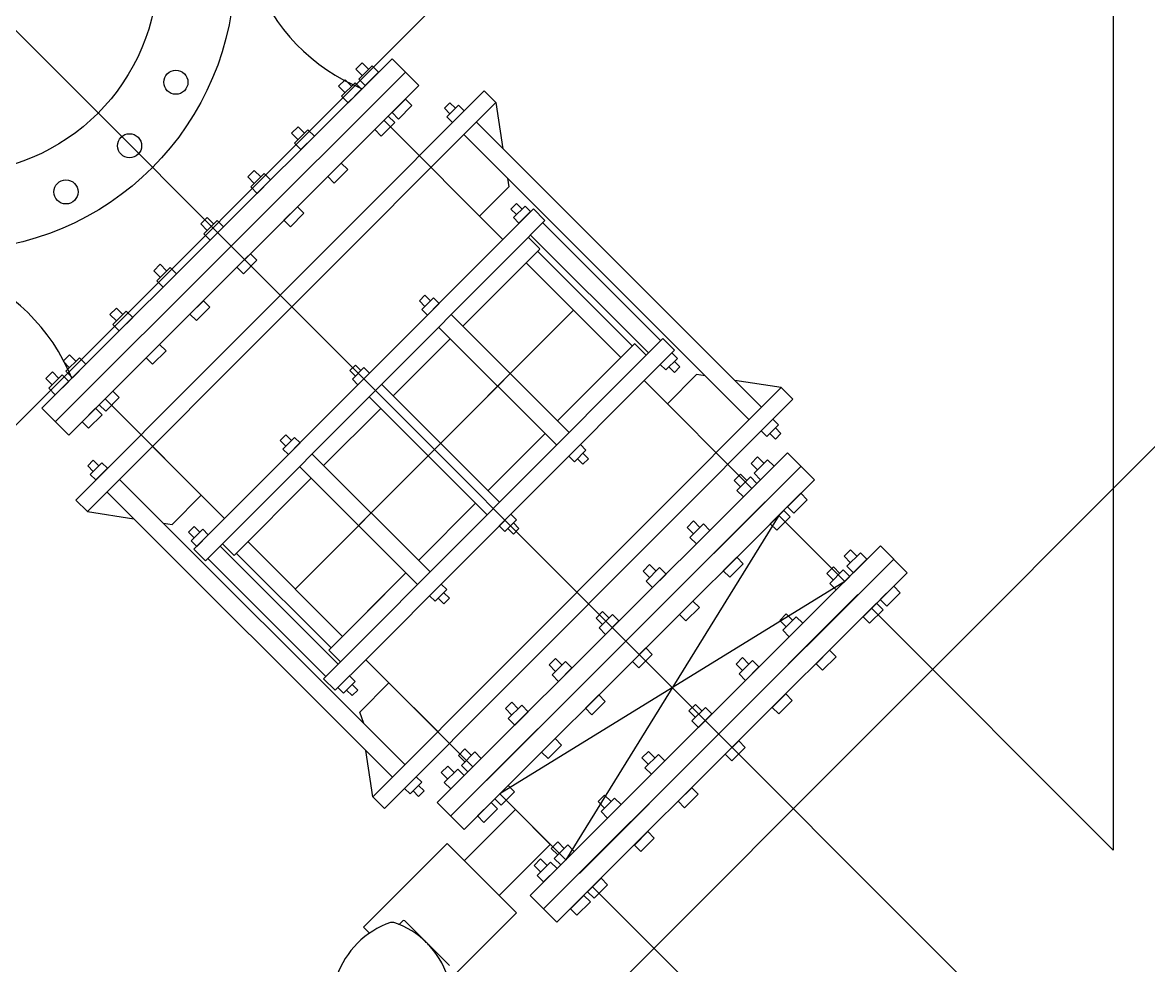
# Model space of a CAD drawing. Header units: inches. Extents: x 72602 to 350810, y -122122 to 43597.
# Drawn here: x 304684 to 306399, y 8570 to 10005 of the extents above; entities that cross this region are included whole.
import ezdxf

# ---------------------------------------------------------------- set-up
doc = ezdxf.new("R2010")
doc.units = ezdxf.units.IN
doc.header["$MEASUREMENT"] = 0
doc.layers.add('M-HVAC-EQPM-NEW', color=5, linetype='Continuous')
doc.layers.add('M-X-BKGD', color=8, linetype='Continuous')

msp = doc.modelspace()

# ---------------------------------------------------------------- hatches: boundary and pattern name
at = {"layer": 'M-HVAC-EQPM-NEW'}
h = msp.add_hatch(dxfattribs=at)
h.set_pattern_fill('ANSI31', color=1, scale=10000)
h.set_pattern_definition([(45, (143403.7, -63489.4), (-883.8835, 883.8835), [])])
h.paths.add_polyline_path([(293411, 17174.6), (308563.5, 17174.6), (308563.5, 7044.1), (293411, 7044.1)])

# ---------------------------------------------------------------- linework, layer by layer
at = {"layer": 'M-X-BKGD', "ltscale": 0.2}
msp.add_line((306345.7, 10903.2), (306345.7, 8745.9), dxfattribs=at)
msp.add_line((306345.7, 10903.2), (306345.7, 8745.9), dxfattribs=at)
at = {"layer": 'M-X-BKGD', "ltscale": 0.003}
msp.add_line((306795.7, 7871.6), (304144.8, 10522.5), dxfattribs=at)
msp.add_line((306795.7, 7871.6), (304144.8, 10522.5), dxfattribs=at)
at = {"layer": 'M-X-BKGD'}
for p, q in [((305247.3, 9950.4), (305185.8, 9889)), ((305247.3, 9950.4), (305185.8, 9889)), ((305288.2, 9909.4), (305247.3, 9950.4)), ((305288.2, 9909.4), (305247.3, 9950.4)), ((305267.7, 9929.9), (304734.4, 9398)), ((305267.7, 9929.9), (304734.4, 9398)), ((305201.8, 9944.3), (305192, 9934.5)), ((305201.8, 9944.3), (305192, 9934.5)), ((305192, 9934.5), (305201.8, 9924.7)), ((305192, 9934.5), (305201.8, 9924.7)), ((305217, 9939.8), (305196.5, 9919.3)), ((305217, 9939.8), (305196.5, 9919.3)), ((305211.6, 9934.5), (305201.8, 9944.3)), ((305211.6, 9934.5), (305201.8, 9944.3)), ((305206.3, 9909.5), (305226.8, 9929.9)), ((305206.3, 9909.5), (305226.8, 9929.9)), ((305226.8, 9929.9), (305217, 9939.8)), ((305226.8, 9929.9), (305217, 9939.8)), ((305175.7, 9918.3), (305165.9, 9908.5)), ((305175.7, 9918.3), (305165.9, 9908.5)), ((305190.9, 9913.8), (305170.4, 9893.3)), ((305190.9, 9913.8), (305170.4, 9893.3)), ((305185.5, 9908.4), (305175.7, 9918.3)), ((305185.5, 9908.4), (305175.7, 9918.3)), ((305200.7, 9903.9), (305190.9, 9913.8)), ((305200.7, 9903.9), (305190.9, 9913.8)), ((305196.5, 9919.3), (305206.3, 9909.5)), ((305196.5, 9919.3), (305206.3, 9909.5)), ((304765.7, 9278.8), (305387.5, 9901.6)), ((304765.7, 9278.8), (305387.5, 9901.6)), ((304765.7, 9278.8), (305387.5, 9901.6)), ((304765.7, 9278.8), (305387.5, 9901.6)), ((305165.9, 9908.5), (305175.7, 9898.6)), ((305165.9, 9908.5), (305175.7, 9898.6)), ((305180.2, 9883.5), (305200.7, 9903.9)), ((305180.2, 9883.5), (305200.7, 9903.9)), ((305226.7, 9848), (305288.2, 9909.4)), ((305226.7, 9848), (305288.2, 9909.4)), ((305387.4, 9901.6), (305405.2, 9883.9)), ((305387.4, 9901.6), (305405.2, 9883.9)), ((305185.5, 9888.8), (304775.4, 9479.8)), ((305185.5, 9888.8), (304775.4, 9479.8)), ((304783.4, 9261.2), (305405.2, 9883.9)), ((304783.4, 9261.2), (305405.2, 9883.9)), ((305170.4, 9893.3), (305180.2, 9883.5)), ((305170.4, 9893.3), (305180.2, 9883.5)), ((305247.2, 9868.5), (305267.7, 9888.9)), ((305247.2, 9868.5), (305267.7, 9888.9)), ((305277.5, 9879.1), (305257, 9858.6)), ((305277.5, 9879.1), (305257, 9858.6)), ((305267.7, 9888.9), (305277.5, 9879.1)), ((305267.7, 9888.9), (305277.5, 9879.1)), ((305335.4, 9883.5), (305326.9, 9875)), ((305335.4, 9883.5), (305326.9, 9875)), ((305348.5, 9879.6), (305330.8, 9861.9)), ((305348.5, 9879.6), (305330.8, 9861.9)), ((305343.9, 9875), (305335.4, 9883.5)), ((305343.9, 9875), (305335.4, 9883.5)), ((305357, 9871.1), (305348.5, 9879.6)), ((305357, 9871.1), (305348.5, 9879.6)), ((305405.2, 9883.9), (305416.1, 9813.5)), ((305405.2, 9883.9), (305416.1, 9813.5)), ((305241.6, 9862.9), (304816.3, 9438.8)), ((305241.6, 9862.9), (304816.3, 9438.8)), ((305221.1, 9842.5), (305241.6, 9862.9)), ((305221.1, 9842.5), (305241.6, 9862.9)), ((305241.6, 9862.9), (305251.4, 9853.1)), ((305241.6, 9862.9), (305251.4, 9853.1)), ((305257, 9858.6), (305247.2, 9868.5)), ((305257, 9858.6), (305247.2, 9868.5)), ((305326.9, 9875), (305335.4, 9866.5)), ((305326.9, 9875), (305335.4, 9866.5)), ((305330.8, 9861.9), (305339.3, 9853.4)), ((305330.8, 9861.9), (305339.3, 9853.4)), ((305339.3, 9853.4), (305357, 9871.1)), ((305339.3, 9853.4), (305357, 9871.1)), ((305104.1, 9846.9), (305094.2, 9837)), ((305104.1, 9846.9), (305094.2, 9837)), ((305113.9, 9837), (305104.1, 9846.9)), ((305113.9, 9837), (305104.1, 9846.9)), ((305251.4, 9853.1), (305230.9, 9832.6)), ((305251.4, 9853.1), (305230.9, 9832.6)), ((305416.1, 9675.5), (305235.1, 9856.5)), ((305416.1, 9675.5), (305235.1, 9856.5)), ((305375.4, 9854.1), (305810.1, 9420.1)), ((305375.4, 9854.1), (305810.1, 9420.1)), ((305094.2, 9837), (305104.1, 9827.2)), ((305094.2, 9837), (305104.1, 9827.2)), ((305119.2, 9842.3), (305098.7, 9821.9)), ((305119.2, 9842.3), (305098.7, 9821.9)), ((305108.5, 9812), (305129.1, 9832.5)), ((305108.5, 9812), (305129.1, 9832.5)), ((305129.1, 9832.5), (305119.2, 9842.3)), ((305129.1, 9832.5), (305119.2, 9842.3)), ((305230.9, 9832.6), (305221.1, 9842.5)), ((305230.9, 9832.6), (305221.1, 9842.5)), ((305356.4, 9835), (305791, 9401)), ((305356.4, 9835), (305791, 9401)), ((305098.7, 9821.9), (305108.5, 9812)), ((305098.7, 9821.9), (305108.5, 9812)), ((305149.4, 9771), (305169.9, 9791.5)), ((305149.4, 9771), (305169.9, 9791.5)), ((305169.9, 9791.5), (305179.8, 9781.6)), ((305169.9, 9791.5), (305179.8, 9781.6)), ((305037.4, 9780.3), (305027.5, 9770.5)), ((305037.4, 9780.3), (305027.5, 9770.5)), ((305052.5, 9775.8), (305032, 9755.4)), ((305052.5, 9775.8), (305032, 9755.4)), ((305047.2, 9770.5), (305037.4, 9780.3)), ((305047.2, 9770.5), (305037.4, 9780.3)), ((305062.3, 9766), (305052.5, 9775.8)), ((305062.3, 9766), (305052.5, 9775.8)), ((305179.8, 9781.6), (305159.3, 9761.2)), ((305179.8, 9781.6), (305159.3, 9761.2)), ((305027.5, 9770.5), (305037.4, 9760.7)), ((305027.5, 9770.5), (305037.4, 9760.7)), ((305041.8, 9745.5), (305062.3, 9766)), ((305041.8, 9745.5), (305062.3, 9766)), ((305159.3, 9761.2), (305149.4, 9771)), ((305159.3, 9761.2), (305149.4, 9771)), ((305423.1, 9768.4), (305425.1, 9755.2)), ((305423.1, 9768.4), (305425.1, 9755.2)), ((305032, 9755.4), (305041.8, 9745.5)), ((305032, 9755.4), (305041.8, 9745.5)), ((305380.6, 9710.6), (305425.1, 9755.2)), ((305380.6, 9710.6), (305425.1, 9755.2)), ((305082.7, 9704.5), (305103.2, 9725)), ((305082.7, 9704.5), (305103.2, 9725)), ((305103.2, 9725), (305113.1, 9715.1)), ((305103.2, 9725), (305113.1, 9715.1)), ((305436.7, 9730), (305428.2, 9721.5)), ((305436.7, 9730), (305428.2, 9721.5)), ((305449.8, 9726.1), (305432.1, 9708.5)), ((305449.8, 9726.1), (305432.1, 9708.5)), ((305445.2, 9721.6), (305436.7, 9730)), ((305445.2, 9721.6), (305436.7, 9730)), ((305458.3, 9717.7), (305449.8, 9726.1)), ((305458.3, 9717.7), (305449.8, 9726.1)), ((304965.8, 9708.9), (304955.9, 9699.1)), ((304965.8, 9708.9), (304955.9, 9699.1)), ((304975.6, 9699.1), (304965.8, 9708.9)), ((304975.6, 9699.1), (304965.8, 9708.9)), ((305113.1, 9715.1), (305092.6, 9694.7)), ((305113.1, 9715.1), (305092.6, 9694.7)), ((305462.5, 9721.9), (305416, 9675.3)), ((305462.5, 9721.9), (305416, 9675.3)), ((305428.2, 9721.5), (305436.7, 9713.1)), ((305428.2, 9721.5), (305436.7, 9713.1)), ((305432.1, 9708.5), (305440.6, 9700)), ((305432.1, 9708.5), (305440.6, 9700)), ((305440.6, 9700), (305458.3, 9717.7)), ((305440.6, 9700), (305458.3, 9717.7)), ((305480.2, 9704.3), (305462.5, 9721.9)), ((305480.2, 9704.3), (305462.5, 9721.9)), ((304955.9, 9699.1), (304965.7, 9689.2)), ((304955.9, 9699.1), (304965.7, 9689.2)), ((304980.9, 9704.4), (304960.4, 9683.9)), ((304980.9, 9704.4), (304960.4, 9683.9)), ((304970.2, 9674.1), (304990.7, 9694.5)), ((304970.2, 9674.1), (304990.7, 9694.5)), ((304990.7, 9694.5), (304980.9, 9704.4)), ((304990.7, 9694.5), (304980.9, 9704.4)), ((305092.6, 9694.7), (305082.7, 9704.5)), ((305092.6, 9694.7), (305082.7, 9704.5)), ((305433.7, 9657.6), (305480.2, 9704.3)), ((305433.7, 9657.6), (305480.2, 9704.3)), ((305476.7, 9700.7), (305656.4, 9521.2)), ((305476.7, 9700.7), (305656.4, 9521.2)), ((304960.4, 9683.9), (304970.2, 9674.1)), ((304960.4, 9683.9), (304970.2, 9674.1)), ((305416, 9675.2), (304992.1, 9250.7)), ((305416, 9675.2), (304992.1, 9250.7)), ((305454.6, 9678.6), (305472.3, 9660.9)), ((305454.6, 9678.6), (305472.3, 9660.9)), ((305458.1, 9682.1), (305637.8, 9502.6)), ((305458.1, 9682.1), (305637.8, 9502.6)), ((305433.7, 9657.6), (305009.8, 9233)), ((305433.7, 9657.6), (305009.8, 9233)), ((305472.3, 9660.8), (305355.1, 9543.4)), ((305472.3, 9660.8), (305355.1, 9543.4)), ((305468.7, 9657.4), (305613.1, 9513.2)), ((305468.7, 9657.4), (305613.1, 9513.2)), ((304884.3, 9627.6), (304894.1, 9637.5)), ((304884.3, 9627.6), (304894.1, 9637.5)), ((304894.1, 9637.5), (304903.9, 9627.6)), ((304894.1, 9637.5), (304903.9, 9627.6)), ((305011.1, 9633.1), (305031.6, 9653.5)), ((305011.1, 9633.1), (305031.6, 9653.5)), ((305041.4, 9643.7), (305020.9, 9623.2)), ((305041.4, 9643.7), (305020.9, 9623.2)), ((305031.6, 9653.5), (305041.4, 9643.7)), ((305031.6, 9653.5), (305041.4, 9643.7)), ((305595.8, 9495.8), (305451.6, 9640)), ((305595.8, 9495.8), (305451.6, 9640)), ((304894.1, 9617.8), (304884.3, 9627.6)), ((304894.1, 9617.8), (304884.3, 9627.6)), ((304888.8, 9612.5), (304909.3, 9632.9)), ((304888.8, 9612.5), (304909.3, 9632.9)), ((304919.1, 9623.1), (304898.6, 9602.6)), ((304919.1, 9623.1), (304898.6, 9602.6)), ((304909.3, 9632.9), (304919.1, 9623.1)), ((304909.3, 9632.9), (304919.1, 9623.1)), ((305020.9, 9623.2), (305011.1, 9633.1)), ((305020.9, 9623.2), (305011.1, 9633.1)), ((304898.6, 9602.6), (304888.8, 9612.5)), ((304898.6, 9602.6), (304888.8, 9612.5)), ((305297.4, 9590.4), (305288.9, 9581.9)), ((305297.4, 9590.4), (305288.9, 9581.9)), ((305310.5, 9586.5), (305292.8, 9568.8)), ((305310.5, 9586.5), (305292.8, 9568.8)), ((305305.9, 9581.9), (305297.4, 9590.4)), ((305305.9, 9581.9), (305297.4, 9590.4)), ((305319, 9578), (305310.5, 9586.5)), ((305319, 9578), (305310.5, 9586.5)), ((304817.6, 9561.1), (304827.4, 9570.9)), ((304817.6, 9561.1), (304827.4, 9570.9)), ((304827.4, 9570.9), (304837.2, 9561.1)), ((304827.4, 9570.9), (304837.2, 9561.1)), ((304960, 9582.1), (304939.5, 9561.6)), ((304960, 9582.1), (304939.5, 9561.6)), ((304949.3, 9551.8), (304969.8, 9572.2)), ((304949.3, 9551.8), (304969.8, 9572.2)), ((304969.8, 9572.2), (304960, 9582.1)), ((304969.8, 9572.2), (304960, 9582.1)), ((305288.9, 9581.9), (305297.4, 9573.4)), ((305288.9, 9581.9), (305297.4, 9573.4)), ((305292.8, 9568.8), (305301.3, 9560.3)), ((305292.8, 9568.8), (305301.3, 9560.3)), ((305301.3, 9560.3), (305319, 9578)), ((305301.3, 9560.3), (305319, 9578)), ((304827.4, 9551.3), (304817.6, 9561.1)), ((304827.4, 9551.3), (304817.6, 9561.1)), ((304822.1, 9546), (304842.6, 9566.4)), ((304822.1, 9546), (304842.6, 9566.4)), ((304852.4, 9556.6), (304831.9, 9536.1)), ((304852.4, 9556.6), (304831.9, 9536.1)), ((304842.6, 9566.4), (304852.4, 9556.6)), ((304842.6, 9566.4), (304852.4, 9556.6)), ((304939.5, 9561.6), (304949.3, 9551.8)), ((304939.5, 9561.6), (304949.3, 9551.8)), ((305099.6, 9143.2), (305523.6, 9567.8)), ((305099.6, 9143.2), (305523.6, 9567.8)), ((305337.3, 9561.1), (305517, 9381.6)), ((305337.3, 9561.1), (305517, 9381.6)), ((304831.9, 9536.1), (304822.1, 9546)), ((304831.9, 9536.1), (304822.1, 9546)), ((305099.6, 9143.2), (305491, 9535.1)), ((305099.6, 9143.2), (305491, 9535.1)), ((305318.2, 9542), (305498, 9362.5)), ((305318.2, 9542), (305498, 9362.5)), ((305336, 9524.3), (305249.1, 9437.2)), ((305336, 9524.3), (305249.1, 9437.2)), ((305613.4, 9478.2), (305659.9, 9524.8)), ((305613.4, 9478.2), (305659.9, 9524.8)), ((305659.9, 9524.8), (305677.6, 9507.1)), ((305659.9, 9524.8), (305677.6, 9507.1)), ((304893.3, 9515.6), (304872.8, 9495.1)), ((304893.3, 9515.6), (304872.8, 9495.1)), ((304882.6, 9485.3), (304903.1, 9505.7)), ((304882.6, 9485.3), (304903.1, 9505.7)), ((304903.1, 9505.7), (304893.3, 9515.6)), ((304903.1, 9505.7), (304893.3, 9515.6)), ((305616.7, 9516.7), (305499.4, 9399.2)), ((305616.7, 9516.7), (305499.4, 9399.2)), ((305616.6, 9516.8), (305634.3, 9499.1)), ((305616.6, 9516.8), (305634.3, 9499.1)), ((305677.6, 9507.1), (305631.1, 9460.5)), ((305677.6, 9507.1), (305631.1, 9460.5)), ((305655.7, 9485.2), (305673.4, 9502.9)), ((305655.7, 9485.2), (305673.4, 9502.9)), ((305673.4, 9502.9), (305681.9, 9494.4)), ((305673.4, 9502.9), (305681.9, 9494.4)), ((304756.1, 9499.8), (304746.2, 9490)), ((304756.1, 9499.8), (304746.2, 9490)), ((304746.2, 9490), (304756, 9480.1)), ((304746.2, 9490), (304756, 9480.1)), ((304771.2, 9495.2), (304750.7, 9474.8)), ((304771.2, 9495.2), (304750.7, 9474.8)), ((304765.9, 9489.9), (304756.1, 9499.8)), ((304765.9, 9489.9), (304756.1, 9499.8)), ((304760.5, 9465), (304781, 9485.4)), ((304760.5, 9465), (304781, 9485.4)), ((304781, 9485.4), (304771.2, 9495.2)), ((304781, 9485.4), (304771.2, 9495.2)), ((304872.8, 9495.1), (304882.6, 9485.3)), ((304872.8, 9495.1), (304882.6, 9485.3)), ((305191.4, 9484.2), (305182.9, 9475.7)), ((305191.4, 9484.2), (305182.9, 9475.7)), ((305199.9, 9475.7), (305191.4, 9484.2)), ((305199.9, 9475.7), (305191.4, 9484.2)), ((305664.2, 9476.7), (305655.7, 9485.2)), ((305664.2, 9476.7), (305655.7, 9485.2)), ((305681.9, 9494.4), (305664.2, 9476.7)), ((305681.9, 9494.4), (305664.2, 9476.7)), ((305677.3, 9489.8), (305685.8, 9481.3)), ((305677.3, 9489.8), (305685.8, 9481.3)), ((304713.9, 9418.5), (304775.4, 9479.8)), ((304713.9, 9418.5), (304775.4, 9479.8)), ((304730, 9473.7), (304720.1, 9463.9)), ((304730, 9473.7), (304720.1, 9463.9)), ((304745.1, 9469.2), (304724.6, 9448.8)), ((304745.1, 9469.2), (304724.6, 9448.8)), ((304739.8, 9463.9), (304730, 9473.7)), ((304739.8, 9463.9), (304730, 9473.7)), ((304754.9, 9459.4), (304745.1, 9469.2)), ((304754.9, 9459.4), (304745.1, 9469.2)), ((304750.7, 9474.8), (304760.5, 9465)), ((304750.7, 9474.8), (304760.5, 9465)), ((305182.9, 9475.7), (305191.4, 9467.2)), ((305182.9, 9475.7), (305191.4, 9467.2)), ((305204.5, 9480.3), (305186.8, 9462.6)), ((305204.5, 9480.3), (305186.8, 9462.6)), ((305613.4, 9478.2), (305189.5, 9053.5)), ((305613.4, 9478.2), (305189.5, 9053.5)), ((305195.3, 9454.2), (305213, 9471.9)), ((305195.3, 9454.2), (305213, 9471.9)), ((305213, 9471.9), (305204.5, 9480.3)), ((305213, 9471.9), (305204.5, 9480.3)), ((305666.6, 9425), (305711.1, 9469.6)), ((305666.6, 9425), (305711.1, 9469.6)), ((305677.3, 9472.8), (305668.8, 9481.3)), ((305677.3, 9472.8), (305668.8, 9481.3)), ((305685.8, 9481.3), (305677.3, 9472.8)), ((305685.8, 9481.3), (305677.3, 9472.8)), ((305724.3, 9467.6), (305711.1, 9469.6)), ((305724.3, 9467.6), (305711.1, 9469.6)), ((304720.1, 9463.9), (304729.9, 9454.1)), ((304720.1, 9463.9), (304729.9, 9454.1)), ((304724.6, 9448.8), (304734.4, 9438.9)), ((304724.6, 9448.8), (304734.4, 9438.9)), ((304734.4, 9438.9), (304754.9, 9459.4)), ((304734.4, 9438.9), (304754.9, 9459.4)), ((305186.8, 9462.6), (305195.3, 9454.2)), ((305186.8, 9462.6), (305195.3, 9454.2)), ((305631.1, 9460.5), (305207.2, 9035.8)), ((305631.1, 9460.5), (305207.2, 9035.8)), ((305218, 8827.2), (305839.8, 9449.9)), ((305218, 8827.2), (305839.8, 9449.9)), ((305231.3, 9454.9), (305411.1, 9275.5)), ((305231.3, 9454.9), (305411.1, 9275.5)), ((305795.2, 9296.4), (305631.1, 9460.5)), ((305795.2, 9296.4), (305631.1, 9460.5)), ((305839.8, 9449.9), (305769.4, 9460.7)), ((305839.8, 9449.9), (305769.4, 9460.7)), ((305857.6, 9432.1), (305839.8, 9449.9)), ((305857.6, 9432.1), (305839.8, 9449.9)), ((304816.3, 9438.8), (304754.8, 9377.5)), ((304816.3, 9438.8), (304754.8, 9377.5)), ((304801.4, 9423.9), (304821.9, 9444.4)), ((304801.4, 9423.9), (304821.9, 9444.4)), ((304992.2, 9250.8), (304810.3, 9432.8)), ((304992.2, 9250.8), (304810.3, 9432.8)), ((304831.7, 9434.6), (304811.2, 9414.1)), ((304831.7, 9434.6), (304811.2, 9414.1)), ((304821.9, 9444.4), (304831.7, 9434.6)), ((304821.9, 9444.4), (304831.7, 9434.6)), ((305212.3, 9435.8), (305392, 9256.4)), ((305212.3, 9435.8), (305392, 9256.4)), ((305235.7, 8809.5), (305857.5, 9432.2)), ((305235.7, 8809.5), (305857.5, 9432.2)), ((304754.8, 9377.5), (304713.9, 9418.5)), ((304754.8, 9377.5), (304713.9, 9418.5)), ((304775.3, 9397.9), (304795.8, 9418.4)), ((304775.3, 9397.9), (304795.8, 9418.4)), ((304795.8, 9418.4), (304805.6, 9408.5)), ((304795.8, 9418.4), (304805.6, 9408.5)), ((304811.2, 9414.1), (304801.4, 9423.9)), ((304811.2, 9414.1), (304801.4, 9423.9)), ((305230, 9418.1), (305143.1, 9331.1)), ((305230, 9418.1), (305143.1, 9331.1)), ((304785.1, 9388.1), (304775.3, 9397.9)), ((304785.1, 9388.1), (304775.3, 9397.9)), ((304805.6, 9408.5), (304785.1, 9388.1)), ((304805.6, 9408.5), (304785.1, 9388.1)), ((305809.5, 9383.9), (305827.1, 9401.6)), ((305809.5, 9383.9), (305827.1, 9401.6)), ((305827.1, 9401.6), (305835.6, 9393.2)), ((305827.1, 9401.6), (305835.6, 9393.2)), ((305480.3, 9380.1), (305393.4, 9293.1)), ((305480.3, 9380.1), (305393.4, 9293.1)), ((305818, 9375.5), (305809.5, 9383.9)), ((305818, 9375.5), (305809.5, 9383.9)), ((305835.6, 9393.2), (305818, 9375.5)), ((305835.6, 9393.2), (305818, 9375.5)), ((305831, 9371.6), (305822.6, 9380.1)), ((305831, 9371.6), (305822.6, 9380.1)), ((305831, 9388.6), (305839.5, 9380.1)), ((305831, 9388.6), (305839.5, 9380.1)), ((305839.5, 9380.1), (305831, 9371.6)), ((305839.5, 9380.1), (305831, 9371.6)), ((305085.5, 9378), (305077, 9369.5)), ((305085.5, 9378), (305077, 9369.5)), ((305077, 9369.5), (305085.5, 9361)), ((305077, 9369.5), (305085.5, 9361)), ((305098.6, 9374.1), (305080.9, 9356.4)), ((305098.6, 9374.1), (305080.9, 9356.4)), ((305094, 9369.5), (305085.5, 9378)), ((305094, 9369.5), (305085.5, 9378)), ((305089.4, 9348), (305107.1, 9365.7)), ((305089.4, 9348), (305107.1, 9365.7)), ((305107.1, 9365.7), (305098.6, 9374.1)), ((305107.1, 9365.7), (305098.6, 9374.1)), ((305516.4, 9345.5), (305534.1, 9363.2)), ((305516.4, 9345.5), (305534.1, 9363.2)), ((305534.1, 9363.2), (305542.6, 9354.7)), ((305534.1, 9363.2), (305542.6, 9354.7)), ((304882.3, 9360.2), (304992.1, 9250.7)), ((304956.7, 9286), (304882.3, 9360.2)), ((304882.3, 9360.2), (304992.1, 9250.7)), ((304956.7, 9286), (304882.3, 9360.2)), ((305080.9, 9356.4), (305089.4, 9348)), ((305080.9, 9356.4), (305089.4, 9348)), ((305125.4, 9348.8), (305305.1, 9169.3)), ((305125.4, 9348.8), (305305.1, 9169.3)), ((305524.9, 9337), (305516.4, 9345.5)), ((305524.9, 9337), (305516.4, 9345.5)), ((305542.6, 9354.7), (305524.9, 9337)), ((305542.6, 9354.7), (305524.9, 9337)), ((305538, 9350.1), (305546.5, 9341.6)), ((305538, 9350.1), (305546.5, 9341.6)), ((305849.5, 9350.5), (305788, 9289.2)), ((305849.5, 9350.5), (305788, 9289.2)), ((305890.4, 9309.5), (305849.5, 9350.5)), ((305890.4, 9309.5), (305849.5, 9350.5)), ((304783.8, 9330.9), (304792.3, 9339.4)), ((304783.8, 9330.9), (304792.3, 9339.4)), ((304792.3, 9322.4), (304783.8, 9330.9)), ((304792.3, 9322.4), (304783.8, 9330.9)), ((304787.7, 9317.8), (304805.4, 9335.5)), ((304787.7, 9317.8), (304805.4, 9335.5)), ((304792.3, 9339.4), (304800.8, 9330.9)), ((304792.3, 9339.4), (304800.8, 9330.9)), ((304805.4, 9335.5), (304813.9, 9327.1)), ((304805.4, 9335.5), (304813.9, 9327.1)), ((305106.3, 9329.7), (305286, 9150.2)), ((305106.3, 9329.7), (305286, 9150.2)), ((305869.9, 9330), (305336.6, 8798.1)), ((305869.9, 9330), (305336.6, 8798.1)), ((305538, 9333.2), (305529.5, 9341.6)), ((305538, 9333.2), (305529.5, 9341.6)), ((305546.5, 9341.6), (305538, 9333.2)), ((305546.5, 9341.6), (305538, 9333.2)), ((305804, 9344.4), (305794.2, 9334.6)), ((305804, 9344.4), (305794.2, 9334.6)), ((305794.2, 9334.6), (305804, 9324.8)), ((305794.2, 9334.6), (305804, 9324.8)), ((305819.2, 9339.9), (305798.7, 9319.5)), ((305819.2, 9339.9), (305798.7, 9319.5)), ((305813.8, 9334.6), (305804, 9344.4)), ((305813.8, 9334.6), (305804, 9344.4)), ((305808.5, 9309.6), (305829, 9330.1)), ((305808.5, 9309.6), (305829, 9330.1)), ((305829, 9330.1), (305819.2, 9339.9)), ((305829, 9330.1), (305819.2, 9339.9)), ((304796.2, 9309.4), (304787.7, 9317.8)), ((304796.2, 9309.4), (304787.7, 9317.8)), ((304813.9, 9327.1), (304796.2, 9309.4)), ((304813.9, 9327.1), (304796.2, 9309.4)), ((305124, 9312), (305006.6, 9194.4)), ((305124, 9312), (305006.6, 9194.4)), ((305777.9, 9318.4), (305768.1, 9308.6)), ((305777.9, 9318.4), (305768.1, 9308.6)), ((305793.1, 9313.9), (305772.6, 9293.4)), ((305793.1, 9313.9), (305772.6, 9293.4)), ((305787.7, 9308.6), (305777.9, 9318.4)), ((305787.7, 9308.6), (305777.9, 9318.4)), ((305802.9, 9304), (305793.1, 9313.9)), ((305802.9, 9304), (305793.1, 9313.9)), ((305798.7, 9319.5), (305808.5, 9309.6)), ((305798.7, 9319.5), (305808.5, 9309.6)), ((304832.3, 9310.1), (305266.9, 8876.1)), ((304832.3, 9310.1), (305266.9, 8876.1)), ((305768.1, 9308.6), (305777.9, 9298.8)), ((305768.1, 9308.6), (305777.9, 9298.8)), ((305782.4, 9283.6), (305802.9, 9304)), ((305782.4, 9283.6), (305802.9, 9304)), ((305828.9, 9248.2), (305890.4, 9309.5)), ((305828.9, 9248.2), (305890.4, 9309.5)), ((304765.7, 9278.8), (304783.4, 9261.2)), ((304765.7, 9278.8), (304783.4, 9261.2)), ((304813.2, 9291), (305247.8, 8857)), ((304813.2, 9291), (305247.8, 8857)), ((304956.7, 9286), (304912.2, 9241.4)), ((304956.7, 9286), (304912.2, 9241.4)), ((305787.7, 9288.9), (305377.6, 8880)), ((305787.7, 9288.9), (305377.6, 8880)), ((305772.6, 9293.4), (305782.4, 9283.6)), ((305772.6, 9293.4), (305782.4, 9283.6)), ((305849.4, 9268.6), (305869.9, 9289.1)), ((305849.4, 9268.6), (305869.9, 9289.1)), ((305879.7, 9279.2), (305859.2, 9258.8)), ((305879.7, 9279.2), (305859.2, 9258.8)), ((305869.9, 9289.1), (305879.7, 9279.2)), ((305869.9, 9289.1), (305879.7, 9279.2)), ((304783.4, 9261.2), (304853.9, 9250.4)), ((304783.4, 9261.2), (304853.9, 9250.4)), ((305374.3, 9274), (305287.4, 9187)), ((305374.3, 9274), (305287.4, 9187)), ((305815.4, 9276.2), (305391.1, 8851.9)), ((305815.4, 9276.2), (305391.1, 8851.9)), ((305843.8, 9263), (305418.5, 8839)), ((305843.8, 9263), (305418.5, 8839)), ((305823.3, 9242.6), (305843.8, 9263)), ((305823.3, 9242.6), (305843.8, 9263)), ((305843.8, 9263), (305853.6, 9253.2)), ((305843.8, 9263), (305853.6, 9253.2)), ((305859.2, 9258.8), (305849.4, 9268.6)), ((305859.2, 9258.8), (305849.4, 9268.6)), ((304899, 9243.4), (304912.2, 9241.4)), ((304899, 9243.4), (304912.2, 9241.4)), ((304945.5, 9204), (304992.1, 9250.7)), ((304945.5, 9204), (304992.1, 9250.7)), ((305410.4, 9239.4), (305428.1, 9257.1)), ((305410.4, 9239.4), (305428.1, 9257.1)), ((305436.6, 9248.6), (305418.9, 9230.9)), ((305436.6, 9248.6), (305418.9, 9230.9)), ((305428.1, 9257.1), (305436.6, 9248.6)), ((305428.1, 9257.1), (305436.6, 9248.6)), ((305432, 9244), (305440.5, 9235.5)), ((305432, 9244), (305440.5, 9235.5)), ((305836.2, 9255.4), (305511.8, 8731.3)), ((305836.2, 9255.4), (305511.8, 8731.3)), ((305706.3, 9247), (305696.5, 9237.2)), ((305706.3, 9247), (305696.5, 9237.2)), ((305716.1, 9237.1), (305706.3, 9247)), ((305716.1, 9237.1), (305706.3, 9247)), ((305853.6, 9253.2), (305833.1, 9232.7)), ((305853.6, 9253.2), (305833.1, 9232.7)), ((305936.6, 9155), (305836.2, 9255.4)), ((305936.6, 9155), (305836.2, 9255.4)), ((304937.4, 9229.8), (304945.9, 9238.3)), ((304937.4, 9229.8), (304945.9, 9238.3)), ((304945.9, 9221.4), (304937.4, 9229.8)), ((304945.9, 9221.4), (304937.4, 9229.8)), ((304941.3, 9216.8), (304959, 9234.5)), ((304941.3, 9216.8), (304959, 9234.5)), ((304945.9, 9238.3), (304954.4, 9229.9)), ((304945.9, 9238.3), (304954.4, 9229.9)), ((304967.4, 9226), (304949.8, 9208.3)), ((304967.4, 9226), (304949.8, 9208.3)), ((304959, 9234.5), (304967.4, 9226)), ((304959, 9234.5), (304967.4, 9226)), ((305009.8, 9233), (304963.2, 9186.4)), ((305009.8, 9233), (304963.2, 9186.4)), ((305418.9, 9230.9), (305410.4, 9239.4)), ((305418.9, 9230.9), (305410.4, 9239.4)), ((305432, 9227), (305423.5, 9235.5)), ((305432, 9227), (305423.5, 9235.5)), ((305440.5, 9235.5), (305432, 9227)), ((305440.5, 9235.5), (305432, 9227)), ((305696.5, 9237.2), (305706.3, 9227.3)), ((305696.5, 9237.2), (305706.3, 9227.3)), ((305721.5, 9242.5), (305700.9, 9222)), ((305721.5, 9242.5), (305700.9, 9222)), ((305710.8, 9212.2), (305731.3, 9232.6)), ((305710.8, 9212.2), (305731.3, 9232.6)), ((305731.3, 9232.6), (305721.5, 9242.5)), ((305731.3, 9232.6), (305721.5, 9242.5)), ((305833.1, 9232.7), (305823.3, 9242.6)), ((305833.1, 9232.7), (305823.3, 9242.6)), ((304949.8, 9208.3), (304941.3, 9216.8)), ((304949.8, 9208.3), (304941.3, 9216.8)), ((304985.3, 9208.5), (305165.1, 9029)), ((304985.3, 9208.5), (305165.1, 9029)), ((304988.9, 9212), (305006.6, 9194.4)), ((304988.9, 9212), (305006.6, 9194.4)), ((305171.8, 9071.2), (305027.6, 9215.5)), ((305171.8, 9071.2), (305027.6, 9215.5)), ((305700.9, 9222), (305710.8, 9212.2)), ((305700.9, 9222), (305710.8, 9212.2)), ((305990.9, 9209.1), (305929.4, 9147.8)), ((305990.9, 9209.1), (305929.4, 9147.8)), ((306031.8, 9168.1), (305990.9, 9209.1)), ((306031.8, 9168.1), (305990.9, 9209.1)), ((304963.2, 9186.4), (304945.5, 9204)), ((304963.2, 9186.4), (304945.5, 9204)), ((305010.1, 9197.9), (305154.4, 9053.8)), ((305010.1, 9197.9), (305154.4, 9053.8)), ((305751.7, 9171.2), (305772.2, 9191.6)), ((305751.7, 9171.2), (305772.2, 9191.6)), ((305772.2, 9191.6), (305782, 9181.8)), ((305772.2, 9191.6), (305782, 9181.8)), ((305945.4, 9203), (305935.6, 9193.2)), ((305945.4, 9203), (305935.6, 9193.2)), ((305935.6, 9193.2), (305945.4, 9183.4)), ((305935.6, 9193.2), (305945.4, 9183.4)), ((305960.6, 9198.5), (305940.1, 9178)), ((305960.6, 9198.5), (305940.1, 9178)), ((305955.3, 9193.2), (305945.4, 9203)), ((305955.3, 9193.2), (305945.4, 9203)), ((305970.4, 9188.6), (305960.6, 9198.5)), ((305970.4, 9188.6), (305960.6, 9198.5)), ((304966.8, 9189.9), (305146.5, 9010.4)), ((304966.8, 9189.9), (305146.5, 9010.4)), ((305291.5, 9191), (305287.4, 9187)), ((305291.5, 9191), (305287.4, 9187)), ((306011.4, 9188.6), (305478, 8656.7)), ((306011.4, 9188.6), (305478, 8656.7)), ((305639.6, 9180.5), (305629.8, 9170.6)), ((305639.6, 9180.5), (305629.8, 9170.6)), ((305654.7, 9175.9), (305634.2, 9155.5)), ((305654.7, 9175.9), (305634.2, 9155.5)), ((305649.4, 9170.6), (305639.6, 9180.5)), ((305649.4, 9170.6), (305639.6, 9180.5)), ((305664.6, 9166.1), (305654.7, 9175.9)), ((305664.6, 9166.1), (305654.7, 9175.9)), ((305782, 9181.8), (305761.5, 9161.3)), ((305782, 9181.8), (305761.5, 9161.3)), ((305919.4, 9177), (305909.5, 9167.2)), ((305919.4, 9177), (305909.5, 9167.2)), ((305929.2, 9167.1), (305919.4, 9177)), ((305929.2, 9167.1), (305919.4, 9177)), ((305940.1, 9178), (305949.9, 9168.2)), ((305940.1, 9178), (305949.9, 9168.2)), ((305949.9, 9168.2), (305970.4, 9188.6)), ((305949.9, 9168.2), (305970.4, 9188.6)), ((305268.4, 9167.8), (305150.9, 9050.2)), ((305268.4, 9167.8), (305150.9, 9050.2)), ((305268.4, 9167.8), (305204.6, 9104)), ((305268.4, 9167.8), (305204.6, 9104)), ((305629.8, 9170.6), (305639.6, 9160.8)), ((305629.8, 9170.6), (305639.6, 9160.8)), ((305644.1, 9145.6), (305664.6, 9166.1)), ((305644.1, 9145.6), (305664.6, 9166.1)), ((305761.5, 9161.3), (305751.7, 9171.2)), ((305761.5, 9161.3), (305751.7, 9171.2)), ((305909.5, 9167.2), (305919.3, 9157.3)), ((305909.5, 9167.2), (305919.3, 9157.3)), ((305934.5, 9172.5), (305914, 9152)), ((305934.5, 9172.5), (305914, 9152)), ((305923.8, 9142.2), (305944.3, 9162.6)), ((305923.8, 9142.2), (305944.3, 9162.6)), ((305944.3, 9162.6), (305934.5, 9172.5)), ((305944.3, 9162.6), (305934.5, 9172.5)), ((305970.3, 9106.7), (306031.8, 9168.1)), ((305970.3, 9106.7), (306031.8, 9168.1)), ((305304.5, 9133.2), (305322.2, 9150.9)), ((305304.5, 9133.2), (305322.2, 9150.9)), ((305330.7, 9142.4), (305313, 9124.7)), ((305330.7, 9142.4), (305313, 9124.7)), ((305322.2, 9150.9), (305330.7, 9142.4)), ((305322.2, 9150.9), (305330.7, 9142.4)), ((305936.7, 9155), (305411.3, 8831.7)), ((305936.7, 9155), (305411.3, 8831.7)), ((305929.1, 9147.5), (305519.1, 8738.5)), ((305929.1, 9147.5), (305519.1, 8738.5)), ((305634.2, 9155.5), (305644.1, 9145.6)), ((305634.2, 9155.5), (305644.1, 9145.6)), ((305914, 9152), (305923.8, 9142.2)), ((305914, 9152), (305923.8, 9142.2)), ((305990.8, 9127.2), (306011.3, 9147.6)), ((305990.8, 9127.2), (306011.3, 9147.6)), ((306011.3, 9147.6), (306021.1, 9137.8)), ((306011.3, 9147.6), (306021.1, 9137.8)), ((305313, 9124.7), (305304.5, 9133.2)), ((305313, 9124.7), (305304.5, 9133.2)), ((305326.1, 9120.8), (305317.6, 9129.3)), ((305326.1, 9120.8), (305317.6, 9129.3)), ((305326.1, 9137.8), (305334.6, 9129.3)), ((305326.1, 9137.8), (305334.6, 9129.3)), ((305334.6, 9129.3), (305326.1, 9120.8)), ((305334.6, 9129.3), (305326.1, 9120.8)), ((305956.8, 9134.8), (305532.5, 8710.5)), ((305956.8, 9134.8), (305532.5, 8710.5)), ((305685, 9104.6), (305705.5, 9125.1)), ((305685, 9104.6), (305705.5, 9125.1)), ((305705.5, 9125.1), (305715.3, 9115.2)), ((305705.5, 9125.1), (305715.3, 9115.2)), ((306000.6, 9117.4), (305990.8, 9127.2)), ((306000.6, 9117.4), (305990.8, 9127.2)), ((306021.1, 9137.8), (306000.6, 9117.4)), ((306021.1, 9137.8), (306000.6, 9117.4)), ((305568, 9109), (305558.1, 9099.2)), ((305568, 9109), (305558.1, 9099.2)), ((305985.2, 9121.6), (305559.9, 8697.5)), ((305985.2, 9121.6), (305559.9, 8697.5)), ((305577.8, 9099.2), (305568, 9109)), ((305577.8, 9099.2), (305568, 9109)), ((305715.3, 9115.2), (305694.8, 9094.8)), ((305715.3, 9115.2), (305694.8, 9094.8)), ((305847.7, 9105.6), (305837.9, 9095.7)), ((305847.7, 9105.6), (305837.9, 9095.7)), ((305857.5, 9095.7), (305847.7, 9105.6)), ((305857.5, 9095.7), (305847.7, 9105.6)), ((305964.7, 9101.2), (305985.2, 9121.6)), ((305964.7, 9101.2), (305985.2, 9121.6)), ((305995, 9111.8), (305974.5, 9091.3)), ((305995, 9111.8), (305974.5, 9091.3)), ((306345.7, 8745.9), (305977.6, 9114)), ((306345.7, 8745.9), (305977.6, 9114)), ((305985.2, 9121.6), (305995, 9111.8)), ((305985.2, 9121.6), (305995, 9111.8)), ((305558.1, 9099.2), (305567.9, 9089.4)), ((305558.1, 9099.2), (305567.9, 9089.4)), ((305583.1, 9104.5), (305562.6, 9084.1)), ((305583.1, 9104.5), (305562.6, 9084.1)), ((305572.4, 9074.2), (305592.9, 9094.7)), ((305572.4, 9074.2), (305592.9, 9094.7)), ((305592.9, 9094.7), (305583.1, 9104.5)), ((305592.9, 9094.7), (305583.1, 9104.5)), ((305694.8, 9094.8), (305685, 9104.6)), ((305694.8, 9094.8), (305685, 9104.6)), ((305837.9, 9095.7), (305847.7, 9085.9)), ((305837.9, 9095.7), (305847.7, 9085.9)), ((305862.9, 9101), (305842.4, 9080.6)), ((305862.9, 9101), (305842.4, 9080.6)), ((305852.2, 9070.7), (305872.7, 9091.2)), ((305852.2, 9070.7), (305872.7, 9091.2)), ((305872.7, 9091.2), (305862.9, 9101)), ((305872.7, 9091.2), (305862.9, 9101)), ((305974.5, 9091.3), (305964.7, 9101.2)), ((305974.5, 9091.3), (305964.7, 9101.2)), ((305562.6, 9084.1), (305572.4, 9074.2)), ((305562.6, 9084.1), (305572.4, 9074.2)), ((305842.4, 9080.6), (305852.2, 9070.7)), ((305842.4, 9080.6), (305852.2, 9070.7)), ((305189.5, 9053.5), (305143, 9006.9)), ((305189.5, 9053.5), (305143, 9006.9)), ((305150.9, 9050.2), (305168.6, 9032.6)), ((305150.9, 9050.2), (305168.6, 9032.6)), ((305486.5, 9027.8), (305496.3, 9037.6)), ((305486.5, 9027.8), (305496.3, 9037.6)), ((305496.3, 9037.6), (305506.1, 9027.7)), ((305496.3, 9037.6), (305506.1, 9027.7)), ((305613.3, 9033.2), (305633.8, 9053.7)), ((305613.3, 9033.2), (305633.8, 9053.7)), ((305643.6, 9043.8), (305623.1, 9023.4)), ((305643.6, 9043.8), (305623.1, 9023.4)), ((305633.8, 9053.7), (305643.6, 9043.8)), ((305633.8, 9053.7), (305643.6, 9043.8)), ((305781, 9039), (305771.2, 9029.2)), ((305781, 9039), (305771.2, 9029.2)), ((305790.8, 9029.2), (305781, 9039)), ((305790.8, 9029.2), (305781, 9039)), ((305893.1, 9029.7), (305913.6, 9050.2)), ((305893.1, 9029.7), (305913.6, 9050.2)), ((305923.4, 9040.3), (305902.9, 9019.9)), ((305923.4, 9040.3), (305902.9, 9019.9)), ((305913.6, 9050.2), (305923.4, 9040.3)), ((305913.6, 9050.2), (305923.4, 9040.3)), ((305160.7, 8989.2), (305207.2, 9035.8)), ((305160.7, 8989.2), (305207.2, 9035.8)), ((305370.4, 8872.7), (305207.2, 9035.8)), ((305370.4, 8872.7), (305207.2, 9035.8)), ((305496.3, 9017.9), (305486.5, 9027.8)), ((305496.3, 9017.9), (305486.5, 9027.8)), ((305491, 9012.6), (305511.5, 9033.1)), ((305491, 9012.6), (305511.5, 9033.1)), ((305521.3, 9023.2), (305500.8, 9002.8)), ((305521.3, 9023.2), (305500.8, 9002.8)), ((305511.5, 9033.1), (305521.3, 9023.2)), ((305511.5, 9033.1), (305521.3, 9023.2)), ((305623.1, 9023.4), (305613.3, 9033.2)), ((305623.1, 9023.4), (305613.3, 9033.2)), ((305771.2, 9029.2), (305781, 9019.4)), ((305771.2, 9029.2), (305781, 9019.4)), ((305796.2, 9034.5), (305775.7, 9014.1)), ((305796.2, 9034.5), (305775.7, 9014.1)), ((305785.5, 9004.2), (305806, 9024.7)), ((305785.5, 9004.2), (305806, 9024.7)), ((305806, 9024.7), (305796.2, 9034.5)), ((305806, 9024.7), (305796.2, 9034.5)), ((305902.9, 9019.9), (305893.1, 9029.7)), ((305902.9, 9019.9), (305893.1, 9029.7)), ((305143, 9006.9), (305160.7, 8989.2)), ((305143, 9006.9), (305160.7, 8989.2)), ((305182.6, 9011.2), (305164.9, 8993.5)), ((305182.6, 9011.2), (305164.9, 8993.5)), ((305173.4, 8985), (305191.1, 9002.7)), ((305173.4, 8985), (305191.1, 9002.7)), ((305191.1, 9002.7), (305182.6, 9011.2)), ((305191.1, 9002.7), (305182.6, 9011.2)), ((305500.8, 9002.8), (305491, 9012.6)), ((305500.8, 9002.8), (305491, 9012.6)), ((305775.7, 9014.1), (305785.5, 9004.2)), ((305775.7, 9014.1), (305785.5, 9004.2)), ((305164.9, 8993.5), (305173.4, 8985)), ((305164.9, 8993.5), (305173.4, 8985)), ((305178, 8989.6), (305186.5, 8981.1)), ((305178, 8989.6), (305186.5, 8981.1)), ((305195, 8989.6), (305186.5, 8998.1)), ((305195, 8989.6), (305186.5, 8998.1)), ((305186.5, 8981.1), (305195, 8989.6)), ((305186.5, 8981.1), (305195, 8989.6)), ((305242.6, 9000.5), (305198.1, 8955.9)), ((305242.6, 9000.5), (305198.1, 8955.9)), ((305242.6, 9000.5), (305198.1, 8955.9)), ((305242.6, 9000.5), (305198.1, 8955.9)), ((305242.6, 9000.5), (305317, 8926.3)), ((305242.6, 9000.5), (305317, 8926.3)), ((305419.8, 8961.3), (305429.6, 8971.1)), ((305419.8, 8961.3), (305429.6, 8971.1)), ((305429.6, 8971.1), (305439.4, 8961.2)), ((305429.6, 8971.1), (305439.4, 8961.2)), ((305562.2, 8982.2), (305541.7, 8961.8)), ((305562.2, 8982.2), (305541.7, 8961.8)), ((305551.5, 8951.9), (305572, 8972.4)), ((305551.5, 8951.9), (305572, 8972.4)), ((305572, 8972.4), (305562.2, 8982.2)), ((305572, 8972.4), (305562.2, 8982.2)), ((305826.4, 8963.2), (305846.9, 8983.7)), ((305826.4, 8963.2), (305846.9, 8983.7)), ((305856.7, 8973.8), (305836.2, 8953.4)), ((305856.7, 8973.8), (305836.2, 8953.4)), ((305846.9, 8983.7), (305856.7, 8973.8)), ((305846.9, 8983.7), (305856.7, 8973.8)), ((305204.1, 8938.8), (305198.1, 8955.9)), ((305204.1, 8938.8), (305198.1, 8955.9)), ((305429.6, 8951.4), (305419.8, 8961.3)), ((305429.6, 8951.4), (305419.8, 8961.3)), ((305424.3, 8946.1), (305444.8, 8966.5)), ((305424.3, 8946.1), (305444.8, 8966.5)), ((305454.6, 8956.7), (305434.1, 8936.3)), ((305454.6, 8956.7), (305434.1, 8936.3)), ((305444.8, 8966.5), (305454.6, 8956.7)), ((305444.8, 8966.5), (305454.6, 8956.7)), ((305541.7, 8961.8), (305551.5, 8951.9)), ((305541.7, 8961.8), (305551.5, 8951.9)), ((305709.4, 8967.6), (305699.5, 8957.8)), ((305709.4, 8967.6), (305699.5, 8957.8)), ((305699.5, 8957.8), (305709.4, 8947.9)), ((305699.5, 8957.8), (305709.4, 8947.9)), ((305724.5, 8963.1), (305704, 8942.6)), ((305724.5, 8963.1), (305704, 8942.6)), ((305719.2, 8957.8), (305709.4, 8967.6)), ((305719.2, 8957.8), (305709.4, 8967.6)), ((305713.8, 8932.8), (305734.3, 8953.2)), ((305713.8, 8932.8), (305734.3, 8953.2)), ((305734.3, 8953.2), (305724.5, 8963.1)), ((305734.3, 8953.2), (305724.5, 8963.1)), ((305836.2, 8953.4), (305826.4, 8963.2)), ((305836.2, 8953.4), (305826.4, 8963.2)), ((305434.1, 8936.3), (305424.3, 8946.1)), ((305434.1, 8936.3), (305424.3, 8946.1)), ((305704, 8942.6), (305713.8, 8932.8)), ((305704, 8942.6), (305713.8, 8932.8)), ((305358.3, 8899.9), (305348.4, 8890.1)), ((305358.3, 8899.9), (305348.4, 8890.1)), ((305368.1, 8890.1), (305358.3, 8899.9)), ((305368.1, 8890.1), (305358.3, 8899.9)), ((305495.5, 8915.7), (305475, 8895.2)), ((305495.5, 8915.7), (305475, 8895.2)), ((305484.8, 8885.4), (305505.3, 8905.9)), ((305484.8, 8885.4), (305505.3, 8905.9)), ((305505.3, 8905.9), (305495.5, 8915.7)), ((305505.3, 8905.9), (305495.5, 8915.7)), ((305754.7, 8891.8), (305775.2, 8912.2)), ((305754.7, 8891.8), (305775.2, 8912.2)), ((305785.1, 8902.4), (305764.6, 8881.9)), ((305785.1, 8902.4), (305764.6, 8881.9)), ((305775.2, 8912.2), (305785.1, 8902.4)), ((305775.2, 8912.2), (305785.1, 8902.4)), ((305218, 8827.2), (305207.1, 8897.6)), ((305218, 8827.2), (305207.1, 8897.6)), ((305348.4, 8890.1), (305358.2, 8880.2)), ((305348.4, 8890.1), (305358.2, 8880.2)), ((305373.4, 8895.4), (305352.9, 8874.9)), ((305373.4, 8895.4), (305352.9, 8874.9)), ((305362.7, 8865.1), (305383.2, 8885.5)), ((305362.7, 8865.1), (305383.2, 8885.5)), ((305383.2, 8885.5), (305373.4, 8895.4)), ((305383.2, 8885.5), (305373.4, 8895.4)), ((305475, 8895.2), (305484.8, 8885.4)), ((305475, 8895.2), (305484.8, 8885.4)), ((305627.9, 8886.4), (305637.8, 8896.2)), ((305627.9, 8886.4), (305637.8, 8896.2)), ((305637.7, 8876.5), (305627.9, 8886.4)), ((305637.7, 8876.5), (305627.9, 8886.4)), ((305632.4, 8871.2), (305652.9, 8891.6)), ((305632.4, 8871.2), (305652.9, 8891.6)), ((305637.8, 8896.2), (305647.6, 8886.3)), ((305637.8, 8896.2), (305647.6, 8886.3)), ((305652.9, 8891.6), (305662.7, 8881.8)), ((305652.9, 8891.6), (305662.7, 8881.8)), ((305764.6, 8881.9), (305754.7, 8891.8)), ((305764.6, 8881.9), (305754.7, 8891.8)), ((305316.1, 8818.6), (305377.6, 8880)), ((305316.1, 8818.6), (305377.6, 8880)), ((305332.2, 8873.9), (305322.3, 8864.1)), ((305332.2, 8873.9), (305322.3, 8864.1)), ((305347.3, 8869.4), (305326.8, 8848.9)), ((305347.3, 8869.4), (305326.8, 8848.9)), ((305342, 8864), (305332.2, 8873.9)), ((305342, 8864), (305332.2, 8873.9)), ((305357.1, 8859.5), (305347.3, 8869.4)), ((305357.1, 8859.5), (305347.3, 8869.4)), ((305352.9, 8874.9), (305362.7, 8865.1)), ((305352.9, 8874.9), (305362.7, 8865.1)), ((305642.2, 8861.4), (305632.4, 8871.2)), ((305642.2, 8861.4), (305632.4, 8871.2)), ((305662.7, 8881.8), (305642.2, 8861.4)), ((305662.7, 8881.8), (305642.2, 8861.4)), ((305283.9, 8857.7), (305266.2, 8840)), ((305283.9, 8857.7), (305266.2, 8840)), ((305274.7, 8831.6), (305292.4, 8849.2)), ((305274.7, 8831.6), (305292.4, 8849.2)), ((305292.4, 8849.2), (305283.9, 8857.7)), ((305292.4, 8849.2), (305283.9, 8857.7)), ((305322.3, 8864.1), (305332.1, 8854.2)), ((305322.3, 8864.1), (305332.1, 8854.2)), ((305326.8, 8848.9), (305336.6, 8839.1)), ((305326.8, 8848.9), (305336.6, 8839.1)), ((305336.6, 8839.1), (305357.1, 8859.5)), ((305336.6, 8839.1), (305357.1, 8859.5)), ((305266.2, 8840), (305274.7, 8831.6)), ((305266.2, 8840), (305274.7, 8831.6)), ((305279.3, 8836.2), (305287.8, 8827.7)), ((305279.3, 8836.2), (305287.8, 8827.7)), ((305296.3, 8836.2), (305287.8, 8844.6)), ((305296.3, 8836.2), (305287.8, 8844.6)), ((305287.8, 8827.7), (305296.3, 8836.2)), ((305287.8, 8827.7), (305296.3, 8836.2)), ((305418.5, 8839), (305357, 8777.6)), ((305418.5, 8839), (305357, 8777.6)), ((305403.6, 8824.1), (305424.1, 8844.5)), ((305403.6, 8824.1), (305424.1, 8844.5)), ((305511.8, 8731.3), (305411.3, 8831.7)), ((305511.8, 8731.3), (305411.3, 8831.7)), ((305433.9, 8834.7), (305413.4, 8814.2)), ((305433.9, 8834.7), (305413.4, 8814.2)), ((305424.1, 8844.5), (305433.9, 8834.7)), ((305424.1, 8844.5), (305433.9, 8834.7)), ((305703.6, 8840.8), (305683.1, 8820.3)), ((305703.6, 8840.8), (305683.1, 8820.3)), ((305713.4, 8831), (305703.6, 8840.8)), ((305713.4, 8831), (305703.6, 8840.8)), ((305235.7, 8809.5), (305218, 8827.2)), ((305235.7, 8809.5), (305218, 8827.2)), ((305357, 8777.6), (305316.1, 8818.6)), ((305357, 8777.6), (305316.1, 8818.6)), ((305377.5, 8798.1), (305398, 8818.5)), ((305377.5, 8798.1), (305398, 8818.5)), ((305398, 8818.5), (305407.8, 8808.7)), ((305398, 8818.5), (305407.8, 8808.7)), ((305413.4, 8814.2), (305403.6, 8824.1)), ((305413.4, 8814.2), (305403.6, 8824.1)), ((305561.2, 8819.8), (305571, 8829.6)), ((305561.2, 8819.8), (305571, 8829.6)), ((305571, 8810), (305561.2, 8819.8)), ((305571, 8810), (305561.2, 8819.8)), ((305565.7, 8804.7), (305586.2, 8825.1)), ((305565.7, 8804.7), (305586.2, 8825.1)), ((305571, 8829.6), (305580.9, 8819.8)), ((305571, 8829.6), (305580.9, 8819.8)), ((305596, 8815.3), (305575.5, 8794.8)), ((305596, 8815.3), (305575.5, 8794.8)), ((305586.2, 8825.1), (305596, 8815.3)), ((305586.2, 8825.1), (305596, 8815.3)), ((305683.1, 8820.3), (305692.9, 8810.5)), ((305683.1, 8820.3), (305692.9, 8810.5)), ((305692.9, 8810.5), (305713.4, 8831)), ((305692.9, 8810.5), (305713.4, 8831)), ((305357.5, 8730), (305435.3, 8807.7)), ((305357.5, 8730), (305435.3, 8807.7)), ((305387.3, 8788.2), (305377.5, 8798.1)), ((305387.3, 8788.2), (305377.5, 8798.1)), ((305407.8, 8808.7), (305387.3, 8788.2)), ((305407.8, 8808.7), (305387.3, 8788.2)), ((305435.3, 8807.7), (305488.3, 8754.7)), ((305435.3, 8807.7), (305488.3, 8754.7)), ((305575.5, 8794.8), (305565.7, 8804.7)), ((305575.5, 8794.8), (305565.7, 8804.7)), ((305636.9, 8774.3), (305616.4, 8753.8)), ((305636.9, 8774.3), (305616.4, 8753.8)), ((305626.2, 8744), (305646.7, 8764.4)), ((305626.2, 8744), (305646.7, 8764.4)), ((305646.7, 8764.4), (305636.9, 8774.3)), ((305646.7, 8764.4), (305636.9, 8774.3)), ((305331.3, 8756.2), (305204, 8628.9)), ((305331.3, 8756.2), (305204, 8628.9)), ((305436.8, 8650.7), (305331.3, 8756.2)), ((305436.8, 8650.7), (305331.3, 8756.2)), ((305410.6, 8676.9), (305488.3, 8754.7)), ((305410.6, 8676.9), (305488.3, 8754.7)), ((305499.7, 8758.5), (305489.8, 8748.7)), ((305499.7, 8758.5), (305489.8, 8748.7)), ((305489.8, 8748.7), (305499.7, 8738.8)), ((305489.8, 8748.7), (305499.7, 8738.8)), ((305514.8, 8754), (305494.3, 8733.5)), ((305514.8, 8754), (305494.3, 8733.5)), ((305509.5, 8748.6), (305499.7, 8758.5)), ((305509.5, 8748.6), (305499.7, 8758.5)), ((305524.6, 8744.1), (305514.8, 8754)), ((305524.6, 8744.1), (305514.8, 8754)), ((305616.4, 8753.8), (305626.2, 8744)), ((305616.4, 8753.8), (305626.2, 8744)), ((305457.5, 8677.2), (305519.1, 8738.5)), ((305457.5, 8677.2), (305519.1, 8738.5)), ((305473.6, 8732.5), (305463.7, 8722.6)), ((305473.6, 8732.5), (305463.7, 8722.6)), ((305483.4, 8722.6), (305473.6, 8732.5)), ((305483.4, 8722.6), (305473.6, 8732.5)), ((305494.3, 8733.5), (305504.1, 8723.7)), ((305494.3, 8733.5), (305504.1, 8723.7)), ((305504.1, 8723.7), (305524.6, 8744.1)), ((305504.1, 8723.7), (305524.6, 8744.1)), ((305463.7, 8722.6), (305473.6, 8712.8)), ((305463.7, 8722.6), (305473.6, 8712.8)), ((305488.7, 8727.9), (305468.2, 8707.5)), ((305488.7, 8727.9), (305468.2, 8707.5)), ((305478, 8697.6), (305498.5, 8718.1)), ((305478, 8697.6), (305498.5, 8718.1)), ((305498.5, 8718.1), (305488.7, 8727.9)), ((305498.5, 8718.1), (305488.7, 8727.9)), ((305468.2, 8707.5), (305478, 8697.6)), ((305468.2, 8707.5), (305478, 8697.6)), ((305559.9, 8697.5), (305498.4, 8636.2)), ((305559.9, 8697.5), (305498.4, 8636.2)), ((305545, 8682.7), (305565.5, 8703.1)), ((305545, 8682.7), (305565.5, 8703.1)), ((305565.5, 8703.1), (305575.4, 8693.3)), ((305565.5, 8703.1), (305575.4, 8693.3)), ((305498.4, 8636.2), (305457.5, 8677.2)), ((305498.4, 8636.2), (305457.5, 8677.2)), ((305518.9, 8656.6), (305539.4, 8677.1)), ((305518.9, 8656.6), (305539.4, 8677.1)), ((305539.4, 8677.1), (305549.3, 8667.2)), ((305539.4, 8677.1), (305549.3, 8667.2)), ((305554.9, 8672.8), (305545, 8682.7)), ((305554.9, 8672.8), (305545, 8682.7)), ((306345.7, 7897.3), (305552.7, 8690.3)), ((306345.7, 7897.3), (305552.7, 8690.3)), ((305575.4, 8693.3), (305554.9, 8672.8)), ((305575.4, 8693.3), (305554.9, 8672.8)), ((305549.3, 8667.2), (305528.8, 8646.8)), ((305549.3, 8667.2), (305528.8, 8646.8)), ((305330.2, 8544.1), (305436.8, 8650.7)), ((305330.2, 8544.1), (305436.8, 8650.7)), ((305528.8, 8646.8), (305518.9, 8656.6)), ((305528.8, 8646.8), (305518.9, 8656.6)), ((305204, 8628.9), (305213.1, 8619.8)), ((305204, 8628.9), (305213.1, 8619.8)), ((305263.9, 8638.4), (305259.1, 8633.6)), ((305263.9, 8638.4), (305259.1, 8633.6)), ((305266.7, 8638.4), (305300.6, 8604.4)), ((305266.7, 8638.4), (305300.6, 8604.4)), ((305300.6, 8604.4), (305334.6, 8570.5)), ((305300.6, 8604.4), (305334.6, 8570.5))]:
    msp.add_line(p, q, dxfattribs=at)
for centre, radius in [((304577.4, 10088.8), 430.5), ((304577.4, 10088.8), 430.5), ((304577.4, 10088.8), 313.5), ((304577.4, 10088.8), 313.5), ((304918, 9914.6), 18.4), ((304918, 9914.6), 18.4), ((304847.5, 9817.9), 18.4), ((304847.5, 9817.9), 18.4), ((304750.6, 9747.7), 18.4), ((304750.6, 9747.7), 18.4)]:
    msp.add_circle(centre, radius, dxfattribs=at)
for centre, radius, start, end in [((305312.9, 10176.9), 294, 200.4723, 247.747), ((305312.9, 10176.9), 294, 200.4723, 247.747), ((304487.2, 9353.5), 294, 22.0948, 69.3694), ((304487.2, 9353.5), 294, 22.0948, 69.3694), ((305286.5, 8512.5), 130, 108.589, 161.411), ((305286.5, 8512.5), 130, 108.589, 161.411), ((305247.6, 8628.1), 8, 71.411, 108.589), ((305247.6, 8628.1), 8, 71.411, 108.589), ((305208.7, 8512.5), 130, 45, 71.411), ((305208.7, 8512.5), 130, 45, 71.411), ((305257.7, 8635.1), 2, 248.1998, 315), ((305257.7, 8635.1), 2, 248.1998, 315), ((305265.3, 8636.9), 2, 45, 135), ((305265.3, 8636.9), 2, 45, 135), ((305208.7, 8512.5), 130, 45, 48.0398), ((305208.7, 8512.5), 130, 45, 48.0398), ((305208.7, 8512.5), 130, 18.589, 45), ((305208.7, 8512.5), 130, 41.9602, 45), ((305208.7, 8512.5), 130, 18.589, 45), ((305208.7, 8512.5), 130, 41.9602, 45)]:
    msp.add_arc(centre, radius, start, end, dxfattribs=at)

doc.saveas('drawing.dxf')
